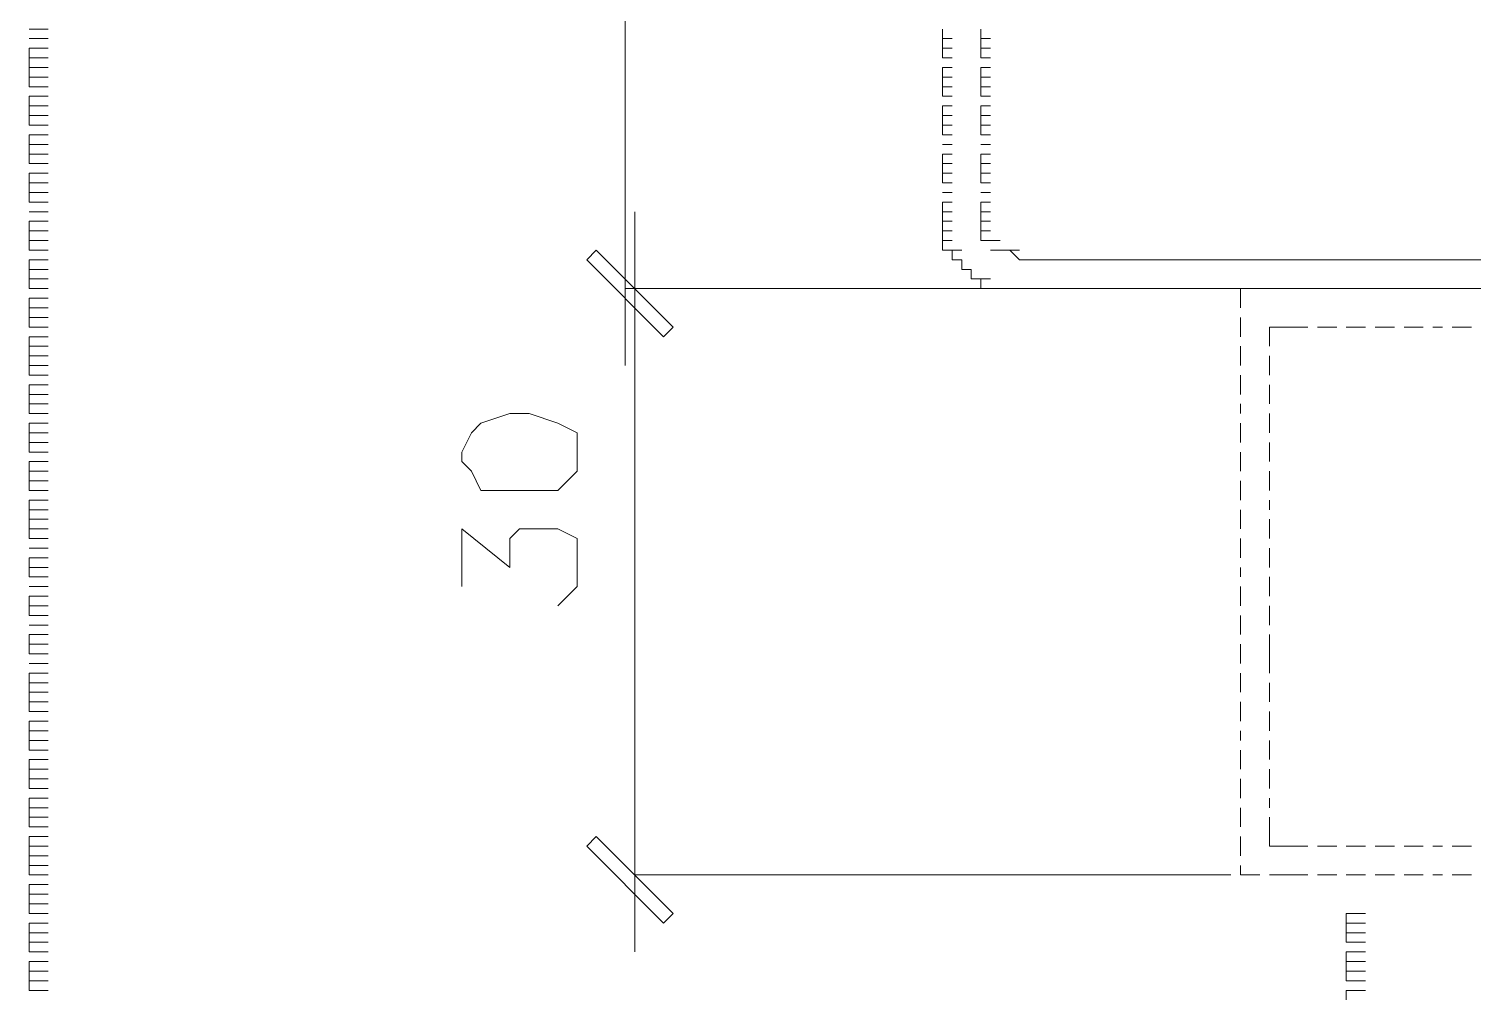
# Model space of a CAD drawing. Header units: inches. Extents: x 0.2 to 10.8, y 0.5 to 8.
# Drawn here: x 8.38 to 8.6317, y 4.9983 to 5.1667 of the extents above; entities that cross this region are included whole.
import ezdxf

# ---------------------------------------------------------------- set-up
doc = ezdxf.new("R2010")
doc.units = ezdxf.units.IN
doc.header["$MEASUREMENT"] = 0
doc.layers.add('PDF_Geometry', color=7, linetype='Continuous')

msp = doc.modelspace()

# ---------------------------------------------------------------- linework, layer by layer
at = {"layer": 'PDF_Geometry', "lineweight": 13}
for points in [[(8.48333, 5.64333), (8.48333, 5.10833)], [(8.53833, 5.165), (8.53833, 5.16667)], [(8.53833, 5.16333), (8.53833, 5.165)], [(8.53833, 5.165), (8.54, 5.165)], [(8.545, 5.165), (8.545, 5.16667)], [(8.545, 5.16333), (8.545, 5.165)], [(8.545, 5.165), (8.54667, 5.165)], [(8.53833, 5.16167), (8.53833, 5.16333)], [(8.53833, 5.16333), (8.54, 5.16333)], [(8.545, 5.16167), (8.545, 5.16333)], [(8.545, 5.16333), (8.54667, 5.16333)], [(8.53833, 5.16167), (8.54, 5.16167)], [(8.53833, 5.15833), (8.53833, 5.16)], [(8.53833, 5.16), (8.54, 5.16)], [(8.545, 5.16167), (8.54667, 5.16167)], [(8.545, 5.15833), (8.545, 5.16)], [(8.545, 5.16), (8.54667, 5.16)], [(8.53833, 5.15667), (8.53833, 5.15833)], [(8.53833, 5.15833), (8.54, 5.15833)], [(8.53833, 5.155), (8.53833, 5.15667)], [(8.53833, 5.15667), (8.54, 5.15667)], [(8.545, 5.15667), (8.545, 5.15833)], [(8.545, 5.15833), (8.54667, 5.15833)], [(8.545, 5.155), (8.545, 5.15667)], [(8.545, 5.15667), (8.54667, 5.15667)], [(8.53833, 5.155), (8.54, 5.155)], [(8.545, 5.155), (8.54667, 5.155)], [(8.53833, 5.15167), (8.53833, 5.15333)], [(8.53833, 5.15333), (8.54, 5.15333)], [(8.53833, 5.15), (8.53833, 5.15167)], [(8.53833, 5.15167), (8.54, 5.15167)], [(8.545, 5.15167), (8.545, 5.15333)], [(8.545, 5.15333), (8.54667, 5.15333)], [(8.545, 5.15), (8.545, 5.15167)], [(8.545, 5.15167), (8.54667, 5.15167)], [(8.53833, 5.14833), (8.53833, 5.15)], [(8.53833, 5.15), (8.54, 5.15)], [(8.545, 5.14833), (8.545, 5.15)], [(8.545, 5.15), (8.54667, 5.15)], [(8.53833, 5.14833), (8.54, 5.14833)], [(8.53833, 5.14667), (8.54, 5.14667)], [(8.53833, 5.14667), (8.54, 5.14667)], [(8.545, 5.14833), (8.54667, 5.14833)], [(8.545, 5.14667), (8.54667, 5.14667)], [(8.545, 5.14667), (8.54667, 5.14667)], [(8.53833, 5.14333), (8.53833, 5.145)], [(8.53833, 5.145), (8.54, 5.145)], [(8.545, 5.14333), (8.545, 5.145)], [(8.545, 5.145), (8.54667, 5.145)], [(8.53833, 5.14167), (8.53833, 5.14333)], [(8.53833, 5.14333), (8.54, 5.14333)], [(8.53833, 5.14), (8.53833, 5.14167)], [(8.53833, 5.14167), (8.54, 5.14167)], [(8.545, 5.14167), (8.545, 5.14333)], [(8.545, 5.14333), (8.54667, 5.14333)], [(8.545, 5.14), (8.545, 5.14167)], [(8.545, 5.14167), (8.54667, 5.14167)], [(8.53833, 5.14), (8.54, 5.14)], [(8.545, 5.14), (8.54667, 5.14)], [(8.53833, 5.13833), (8.54, 5.13833)], [(8.53833, 5.13833), (8.54, 5.13833)], [(8.53833, 5.135), (8.53833, 5.13667)], [(8.53833, 5.13667), (8.54, 5.13667)], [(8.545, 5.13833), (8.54667, 5.13833)], [(8.545, 5.13833), (8.54667, 5.13833)], [(8.545, 5.135), (8.545, 5.13667)], [(8.545, 5.13667), (8.54667, 5.13667)], [(8.485, 5.135), (8.485, 5.00667)], [(8.53833, 5.13333), (8.53833, 5.135)], [(8.53833, 5.135), (8.54, 5.135)], [(8.545, 5.13333), (8.545, 5.135)], [(8.545, 5.135), (8.54667, 5.135)], [(8.53833, 5.13167), (8.53833, 5.13333)], [(8.53833, 5.13333), (8.54, 5.13333)], [(8.53833, 5.13333), (8.54, 5.13333)], [(8.53833, 5.13), (8.53833, 5.13167)], [(8.53833, 5.13167), (8.54, 5.13167)], [(8.545, 5.13167), (8.545, 5.13333)], [(8.545, 5.13333), (8.54667, 5.13333)], [(8.545, 5.13333), (8.54667, 5.13333)], [(8.545, 5.13), (8.545, 5.13167)], [(8.545, 5.13167), (8.54667, 5.13167)], [(8.54, 5.12833), (8.53833, 5.12833), (8.53833, 5.13)], [(8.53833, 5.13), (8.54, 5.13)], [(8.54667, 5.13), (8.545, 5.13)], [(8.54667, 5.13), (8.54833, 5.13)], [(8.47833, 5.12833), (8.47667, 5.12667), (8.49, 5.11333), (8.49167, 5.115), (8.47833, 5.12833)], [(8.49, 5.11333), (8.49167, 5.115), (8.47833, 5.12833), (8.47667, 5.12667), (8.49, 5.11333)], [(8.54, 5.12667), (8.54, 5.12833)], [(8.54, 5.12833), (8.54167, 5.12833)], [(8.54, 5.12667), (8.54167, 5.12667)], [(8.54167, 5.125), (8.54167, 5.12667)], [(8.54667, 5.12833), (8.54833, 5.12833)], [(8.55, 5.12833), (8.54833, 5.12833)], [(8.54833, 5.12833), (8.55, 5.12833)], [(8.55167, 5.12667), (8.55, 5.12833)], [(8.55, 5.12833), (8.55167, 5.12833)], [(8.55167, 5.12667), (8.55333, 5.12667)], [(8.55167, 5.12667), (8.55333, 5.12667)], [(8.55167, 5.12667), (8.55333, 5.12667)], [(8.555, 5.12667), (8.55333, 5.12667)], [(8.55333, 5.12667), (8.555, 5.12667)], [(8.55667, 5.12667), (8.555, 5.12667)], [(8.555, 5.12667), (8.55667, 5.12667)], [(8.55667, 5.12667), (8.55833, 5.12667)], [(8.55833, 5.12667), (8.56, 5.12667)], [(8.55833, 5.12667), (8.56, 5.12667)], [(8.56167, 5.12667), (8.56, 5.12667)], [(8.56, 5.12667), (8.56167, 5.12667)], [(8.56333, 5.12667), (8.56167, 5.12667)], [(8.56167, 5.12667), (8.56333, 5.12667)], [(8.565, 5.12667), (8.56333, 5.12667)], [(8.56333, 5.12667), (8.565, 5.12667)], [(8.56667, 5.12667), (8.565, 5.12667)], [(8.565, 5.12667), (8.56667, 5.12667)], [(8.56667, 5.12667), (8.56833, 5.12667)], [(8.57, 5.12667), (8.56833, 5.12667)], [(8.56833, 5.12667), (8.57, 5.12667)], [(8.57167, 5.12667), (8.57, 5.12667)], [(8.57, 5.12667), (8.57167, 5.12667)], [(8.57333, 5.12667), (8.57167, 5.12667)], [(8.57167, 5.12667), (8.57333, 5.12667)], [(8.57333, 5.12667), (8.575, 5.12667)], [(8.57667, 5.12667), (8.575, 5.12667)], [(8.575, 5.12667), (8.57667, 5.12667)], [(8.57833, 5.12667), (8.57667, 5.12667)], [(8.57667, 5.12667), (8.57833, 5.12667)], [(8.58, 5.12667), (8.57833, 5.12667)], [(8.57833, 5.12667), (8.58, 5.12667)], [(8.58, 5.12667), (8.58167, 5.12667)], [(8.58333, 5.12667), (8.58167, 5.12667)], [(8.58167, 5.12667), (8.58333, 5.12667)], [(8.585, 5.12667), (8.58333, 5.12667)], [(8.58333, 5.12667), (8.585, 5.12667)], [(8.58667, 5.12667), (8.585, 5.12667)], [(8.585, 5.12667), (8.58667, 5.12667)], [(8.58667, 5.12667), (8.58833, 5.12667)], [(8.58833, 5.12667), (8.59, 5.12667)], [(8.58833, 5.12667), (8.59, 5.12667)], [(8.59167, 5.12667), (8.59, 5.12667)], [(8.59, 5.12667), (8.59167, 5.12667)], [(8.59333, 5.12667), (8.59167, 5.12667)], [(8.59167, 5.12667), (8.59333, 5.12667)], [(8.595, 5.12667), (8.59333, 5.12667)], [(8.59333, 5.12667), (8.595, 5.12667)], [(8.595, 5.12667), (8.59667, 5.12667)], [(8.59833, 5.12667), (8.59667, 5.12667)], [(8.59667, 5.12667), (8.59833, 5.12667)], [(8.6, 5.12667), (8.59833, 5.12667)], [(8.59833, 5.12667), (8.6, 5.12667)], [(8.60167, 5.12667), (8.6, 5.12667)], [(8.6, 5.12667), (8.60167, 5.12667)], [(8.60167, 5.12667), (8.60333, 5.12667)], [(8.605, 5.12667), (8.60333, 5.12667)], [(8.60333, 5.12667), (8.605, 5.12667)], [(8.60667, 5.12667), (8.605, 5.12667)], [(8.605, 5.12667), (8.60667, 5.12667)], [(8.60833, 5.12667), (8.60667, 5.12667)], [(8.60667, 5.12667), (8.60833, 5.12667)], [(8.60833, 5.12667), (8.61, 5.12667)], [(8.61167, 5.12667), (8.61, 5.12667)], [(8.61, 5.12667), (8.61167, 5.12667)], [(8.61333, 5.12667), (8.61167, 5.12667)], [(8.61167, 5.12667), (8.61333, 5.12667)], [(8.615, 5.12667), (8.61333, 5.12667)], [(8.61333, 5.12667), (8.615, 5.12667)], [(8.615, 5.12667), (8.61667, 5.12667)], [(8.61667, 5.12667), (8.61833, 5.12667)], [(8.61667, 5.12667), (8.61833, 5.12667)], [(8.61833, 5.12667), (8.62, 5.12667)], [(8.61833, 5.12667), (8.62, 5.12667)], [(8.62167, 5.12667), (8.62, 5.12667)], [(8.62, 5.12667), (8.62167, 5.12667)], [(8.62333, 5.12667), (8.62167, 5.12667)], [(8.62167, 5.12667), (8.62333, 5.12667)], [(8.62333, 5.12667), (8.625, 5.12667)], [(8.625, 5.12667), (8.62667, 5.12667)], [(8.625, 5.12667), (8.62667, 5.12667)], [(8.62833, 5.12667), (8.62667, 5.12667)], [(8.62667, 5.12667), (8.62833, 5.12667)], [(8.63, 5.12667), (8.62833, 5.12667)], [(8.62833, 5.12667), (8.63, 5.12667)], [(8.63, 5.12667), (8.63167, 5.12667)], [(8.54333, 5.125), (8.54167, 5.125)], [(8.54167, 5.125), (8.54333, 5.125)], [(8.54333, 5.12333), (8.54333, 5.125)], [(8.55167, 5.12167), (8.48333, 5.12167)], [(8.58833, 5.12167), (8.485, 5.12167)], [(8.545, 5.12333), (8.54333, 5.12333)], [(8.545, 5.12167), (8.545, 5.12333)], [(8.545, 5.12333), (8.54667, 5.12333)], [(8.54667, 5.12167), (8.54833, 5.12167)], [(8.54667, 5.12167), (8.54833, 5.12167)], [(8.55, 5.12167), (8.54833, 5.12167)], [(8.54833, 5.12167), (8.55, 5.12167)], [(8.55167, 5.12167), (8.55, 5.12167)], [(8.55, 5.12167), (8.55167, 5.12167)], [(8.55167, 5.12167), (8.55333, 5.12167)], [(8.55167, 5.12167), (8.55333, 5.12167)], [(8.55167, 5.12167), (8.55333, 5.12167)], [(8.555, 5.12167), (8.55333, 5.12167)], [(8.55333, 5.12167), (8.555, 5.12167)], [(8.55667, 5.12167), (8.555, 5.12167)], [(8.555, 5.12167), (8.55667, 5.12167)], [(8.55667, 5.12167), (8.55833, 5.12167)], [(8.55833, 5.12167), (8.56, 5.12167)], [(8.55833, 5.12167), (8.56, 5.12167)], [(8.56167, 5.12167), (8.56, 5.12167)], [(8.56, 5.12167), (8.56167, 5.12167)], [(8.56333, 5.12167), (8.56167, 5.12167)], [(8.56167, 5.12167), (8.56333, 5.12167)], [(8.565, 5.12167), (8.56333, 5.12167)], [(8.56333, 5.12167), (8.565, 5.12167)], [(8.56667, 5.12167), (8.565, 5.12167)], [(8.565, 5.12167), (8.56667, 5.12167)], [(8.56667, 5.12167), (8.56833, 5.12167)], [(8.57, 5.12167), (8.56833, 5.12167)], [(8.56833, 5.12167), (8.57, 5.12167)], [(8.57167, 5.12167), (8.57, 5.12167)], [(8.57, 5.12167), (8.57167, 5.12167)], [(8.57333, 5.12167), (8.57167, 5.12167)], [(8.57167, 5.12167), (8.57333, 5.12167)], [(8.57333, 5.12167), (8.575, 5.12167)], [(8.57667, 5.12167), (8.575, 5.12167)], [(8.575, 5.12167), (8.57667, 5.12167)], [(8.57833, 5.12167), (8.57667, 5.12167)], [(8.57667, 5.12167), (8.57833, 5.12167)], [(8.58, 5.12167), (8.57833, 5.12167)], [(8.57833, 5.12167), (8.58, 5.12167)], [(8.58, 5.12167), (8.58167, 5.12167)], [(8.58333, 5.12167), (8.58167, 5.12167)], [(8.58167, 5.12167), (8.58333, 5.12167)], [(8.585, 5.12167), (8.58333, 5.12167)], [(8.58333, 5.12167), (8.585, 5.12167)], [(8.58667, 5.12167), (8.585, 5.12167)], [(8.585, 5.12167), (8.58667, 5.12167)], [(8.58667, 5.12167), (8.58833, 5.12167)], [(8.58833, 5.12167), (8.59, 5.12167)], [(8.58833, 5.12167), (8.59, 5.12167)], [(8.59, 5.12167), (8.59333, 5.12167)], [(8.59, 5.11833), (8.59, 5.12167)], [(8.59, 5.12167), (8.59167, 5.12167)], [(8.59167, 5.12167), (8.59, 5.12167)], [(8.59, 5.12167), (8.59167, 5.12167)], [(8.59333, 5.12167), (8.59167, 5.12167)], [(8.59167, 5.12167), (8.59333, 5.12167)], [(8.595, 5.12167), (8.59333, 5.12167)], [(8.59333, 5.12167), (8.595, 5.12167)], [(8.595, 5.12167), (8.59833, 5.12167)], [(8.595, 5.12167), (8.59667, 5.12167)], [(8.59833, 5.12167), (8.59667, 5.12167)], [(8.59667, 5.12167), (8.59833, 5.12167)], [(8.59833, 5.12167), (8.60167, 5.12167)], [(8.6, 5.12167), (8.59833, 5.12167)], [(8.59833, 5.12167), (8.6, 5.12167)], [(8.60167, 5.12167), (8.6, 5.12167)], [(8.6, 5.12167), (8.60167, 5.12167)], [(8.60167, 5.12167), (8.60333, 5.12167)], [(8.60333, 5.12167), (8.60667, 5.12167)], [(8.605, 5.12167), (8.60333, 5.12167)], [(8.60333, 5.12167), (8.605, 5.12167)], [(8.60667, 5.12167), (8.605, 5.12167)], [(8.605, 5.12167), (8.60667, 5.12167)], [(8.60833, 5.12167), (8.60667, 5.12167)], [(8.60667, 5.12167), (8.60833, 5.12167)], [(8.60833, 5.12167), (8.61167, 5.12167)], [(8.60833, 5.12167), (8.61, 5.12167)], [(8.61167, 5.12167), (8.61, 5.12167)], [(8.61, 5.12167), (8.61167, 5.12167)], [(8.61333, 5.12167), (8.61167, 5.12167)], [(8.61167, 5.12167), (8.61333, 5.12167)], [(8.61333, 5.12167), (8.61667, 5.12167)], [(8.615, 5.12167), (8.61333, 5.12167)], [(8.61333, 5.12167), (8.615, 5.12167)], [(8.615, 5.12167), (8.61667, 5.12167)], [(8.61667, 5.12167), (8.61833, 5.12167)], [(8.61667, 5.12167), (8.61833, 5.12167)], [(8.61833, 5.12167), (8.62167, 5.12167)], [(8.61833, 5.12167), (8.62, 5.12167)], [(8.61833, 5.12167), (8.62, 5.12167)], [(8.62167, 5.12167), (8.62, 5.12167)], [(8.62, 5.12167), (8.62167, 5.12167)], [(8.62333, 5.12167), (8.62167, 5.12167)], [(8.62167, 5.12167), (8.62333, 5.12167)], [(8.62333, 5.12167), (8.625, 5.12167)], [(8.62333, 5.12167), (8.625, 5.12167)], [(8.625, 5.12167), (8.62667, 5.12167)], [(8.625, 5.12167), (8.62667, 5.12167)], [(8.62667, 5.12167), (8.63, 5.12167)], [(8.62833, 5.12167), (8.62667, 5.12167)], [(8.62667, 5.12167), (8.62833, 5.12167)], [(8.63, 5.12167), (8.62833, 5.12167)], [(8.62833, 5.12167), (8.63, 5.12167)], [(8.63, 5.12167), (8.63167, 5.12167)], [(8.59, 5.11333), (8.59, 5.11667)], [(8.595, 5.115), (8.59833, 5.115)], [(8.595, 5.11167), (8.595, 5.115)], [(8.595, 5.115), (8.59667, 5.115)], [(8.59833, 5.115), (8.60167, 5.115)], [(8.60333, 5.115), (8.60667, 5.115)], [(8.60833, 5.115), (8.61167, 5.115)], [(8.61333, 5.115), (8.61667, 5.115)], [(8.61833, 5.115), (8.62167, 5.115)], [(8.62333, 5.115), (8.625, 5.115)], [(8.62667, 5.115), (8.63, 5.115)], [(8.59, 5.10833), (8.59, 5.11167)], [(8.595, 5.10667), (8.595, 5.11)], [(8.59, 5.10333), (8.59, 5.10667)], [(8.595, 5.10167), (8.595, 5.105)], [(8.59, 5.1), (8.59, 5.10167)], [(8.455, 5.09167), (8.45667, 5.09), (8.45833, 5.08667), (8.46333, 5.08667), (8.46667, 5.08667), (8.47167, 5.08667), (8.475, 5.09), (8.475, 5.09167), (8.475, 5.09333), (8.475, 5.09667), (8.47167, 5.09833), (8.46667, 5.1), (8.46333, 5.1), (8.45833, 5.09833), (8.45667, 5.09667), (8.455, 5.09333), (8.455, 5.09167)], [(8.595, 5.09667), (8.595, 5.1)], [(8.59, 5.095), (8.59, 5.09833)], [(8.595, 5.09167), (8.595, 5.095)], [(8.59, 5.09), (8.59, 5.09333)], [(8.595, 5.08667), (8.595, 5.09)], [(8.59, 5.085), (8.59, 5.08833)], [(8.595, 5.08333), (8.595, 5.085)], [(8.59, 5.08), (8.59, 5.08333)], [(8.595, 5.07833), (8.595, 5.08167)], [(8.455, 5.07), (8.455, 5.08), (8.46333, 5.07333), (8.46333, 5.07667), (8.46333, 5.07833), (8.465, 5.08), (8.46833, 5.08), (8.47, 5.08), (8.47167, 5.08), (8.475, 5.07833), (8.475, 5.075), (8.475, 5.07167), (8.475, 5.07), (8.47333, 5.06833), (8.47167, 5.06667)], [(8.59, 5.075), (8.59, 5.07833)], [(8.595, 5.07333), (8.595, 5.07667)], [(8.59, 5.07167), (8.59, 5.07333)], [(8.595, 5.06833), (8.595, 5.07167)], [(8.59, 5.06667), (8.59, 5.07)], [(8.595, 5.06333), (8.595, 5.06667)], [(8.59, 5.06167), (8.59, 5.065)], [(8.595, 5.05833), (8.595, 5.06167)], [(8.59, 5.05667), (8.59, 5.06)], [(8.595, 5.055), (8.595, 5.05833)], [(8.59, 5.05167), (8.59, 5.055)], [(8.595, 5.05), (8.595, 5.05333)], [(8.59, 5.04667), (8.59, 5.05)], [(8.595, 5.045), (8.595, 5.04833)], [(8.59, 5.04333), (8.59, 5.045)], [(8.59, 5.03833), (8.59, 5.04167)], [(8.595, 5.04), (8.595, 5.04333)], [(8.59, 5.03333), (8.59, 5.03667)], [(8.595, 5.035), (8.595, 5.03833)], [(8.59, 5.02833), (8.59, 5.03167)], [(8.595, 5.03167), (8.595, 5.03333)], [(8.595, 5.025), (8.595, 5.03)], [(8.47833, 5.02667), (8.47667, 5.025), (8.49, 5.01167), (8.49167, 5.01333), (8.47833, 5.02667)], [(8.59, 5.02333), (8.59, 5.02667)], [(8.59833, 5.025), (8.595, 5.025)], [(8.595, 5.025), (8.59667, 5.025)], [(8.60167, 5.025), (8.59833, 5.025)], [(8.60667, 5.025), (8.60333, 5.025)], [(8.61167, 5.025), (8.60833, 5.025)], [(8.61667, 5.025), (8.61333, 5.025)], [(8.62167, 5.025), (8.61833, 5.025)], [(8.625, 5.025), (8.62333, 5.025)], [(8.63, 5.025), (8.62667, 5.025)], [(8.59, 5.02), (8.59, 5.02167)], [(8.58833, 5.02), (8.485, 5.02)], [(8.59333, 5.02), (8.59, 5.02)], [(8.59, 5.02), (8.59167, 5.02)], [(8.59833, 5.02), (8.595, 5.02)], [(8.60167, 5.02), (8.59833, 5.02)], [(8.60667, 5.02), (8.60333, 5.02)], [(8.61167, 5.02), (8.60833, 5.02)], [(8.61667, 5.02), (8.61333, 5.02)], [(8.62167, 5.02), (8.61833, 5.02)], [(8.625, 5.02), (8.62333, 5.02)], [(8.63, 5.02), (8.62667, 5.02)]]:
    msp.add_lwpolyline(points, dxfattribs=at)
at = {"layer": 'PDF_Geometry', "lineweight": 9}
for points in [[(8.38, 5.16667), (8.38167, 5.16667)], [(8.38, 5.16667), (8.38167, 5.16667)], [(8.38, 5.165), (8.38167, 5.165)], [(8.38, 5.165), (8.38167, 5.165)], [(8.38, 5.165), (8.38167, 5.165)], [(8.38167, 5.16667), (8.38333, 5.16667)], [(8.38167, 5.16667), (8.38333, 5.16667)], [(8.38167, 5.165), (8.38333, 5.165)], [(8.38167, 5.165), (8.38333, 5.165)], [(8.38167, 5.165), (8.38333, 5.165)], [(8.38, 5.16333), (8.38167, 5.16333)], [(8.38, 5.16167), (8.38, 5.16333)], [(8.38, 5.16333), (8.38167, 5.16333)], [(8.38167, 5.16333), (8.38333, 5.16333)], [(8.38167, 5.16333), (8.38333, 5.16333)], [(8.38, 5.16167), (8.38167, 5.16167)], [(8.38, 5.16), (8.38, 5.16167)], [(8.38, 5.16167), (8.38167, 5.16167)], [(8.38, 5.16), (8.38167, 5.16)], [(8.38, 5.15833), (8.38, 5.16)], [(8.38, 5.16), (8.38167, 5.16)], [(8.38167, 5.16167), (8.38333, 5.16167)], [(8.38167, 5.16167), (8.38333, 5.16167)], [(8.38167, 5.16), (8.38333, 5.16)], [(8.38167, 5.16), (8.38333, 5.16)], [(8.38, 5.15833), (8.38167, 5.15833)], [(8.38, 5.15667), (8.38, 5.15833)], [(8.38, 5.15833), (8.38167, 5.15833)], [(8.38, 5.15667), (8.38167, 5.15667)], [(8.38, 5.15667), (8.38167, 5.15667)], [(8.38167, 5.15833), (8.38333, 5.15833)], [(8.38167, 5.15833), (8.38333, 5.15833)], [(8.38167, 5.15667), (8.38333, 5.15667)], [(8.38167, 5.15667), (8.38333, 5.15667)], [(8.38, 5.155), (8.38167, 5.155)], [(8.38, 5.15333), (8.38, 5.155)], [(8.38, 5.155), (8.38167, 5.155)], [(8.38167, 5.155), (8.38333, 5.155)], [(8.38167, 5.155), (8.38333, 5.155)], [(8.38, 5.15333), (8.38167, 5.15333)], [(8.38, 5.15167), (8.38, 5.15333)], [(8.38, 5.15333), (8.38167, 5.15333)], [(8.38, 5.15167), (8.38167, 5.15167)], [(8.38, 5.15), (8.38, 5.15167)], [(8.38, 5.15167), (8.38167, 5.15167)], [(8.38167, 5.15333), (8.38333, 5.15333)], [(8.38167, 5.15333), (8.38333, 5.15333)], [(8.38167, 5.15167), (8.38333, 5.15167)], [(8.38167, 5.15167), (8.38333, 5.15167)], [(8.38, 5.15), (8.38167, 5.15)], [(8.38, 5.15), (8.38167, 5.15)], [(8.38167, 5.15), (8.38333, 5.15)], [(8.38167, 5.15), (8.38333, 5.15)], [(8.38, 5.14833), (8.38167, 5.14833)], [(8.38, 5.14667), (8.38, 5.14833)], [(8.38, 5.14833), (8.38167, 5.14833)], [(8.38, 5.14667), (8.38167, 5.14667)], [(8.38, 5.145), (8.38, 5.14667)], [(8.38, 5.14667), (8.38167, 5.14667)], [(8.38167, 5.14833), (8.38333, 5.14833)], [(8.38167, 5.14833), (8.38333, 5.14833)], [(8.38167, 5.14667), (8.38333, 5.14667)], [(8.38167, 5.14667), (8.38333, 5.14667)], [(8.38, 5.145), (8.38167, 5.145)], [(8.38, 5.14333), (8.38, 5.145)], [(8.38, 5.145), (8.38167, 5.145)], [(8.38167, 5.145), (8.38333, 5.145)], [(8.38167, 5.145), (8.38333, 5.145)], [(8.38, 5.14333), (8.38167, 5.14333)], [(8.38, 5.14333), (8.38167, 5.14333)], [(8.38, 5.14167), (8.38167, 5.14167)], [(8.38, 5.14), (8.38, 5.14167)], [(8.38, 5.14167), (8.38167, 5.14167)], [(8.38167, 5.14333), (8.38333, 5.14333)], [(8.38167, 5.14333), (8.38333, 5.14333)], [(8.38167, 5.14167), (8.38333, 5.14167)], [(8.38167, 5.14167), (8.38333, 5.14167)], [(8.38, 5.14), (8.38167, 5.14)], [(8.38, 5.13833), (8.38, 5.14)], [(8.38, 5.14), (8.38167, 5.14)], [(8.38167, 5.14), (8.38333, 5.14)], [(8.38167, 5.14), (8.38333, 5.14)], [(8.38, 5.13833), (8.38167, 5.13833)], [(8.38, 5.13667), (8.38, 5.13833)], [(8.38, 5.13833), (8.38167, 5.13833)], [(8.38, 5.13667), (8.38167, 5.13667)], [(8.38, 5.13667), (8.38167, 5.13667)], [(8.38, 5.13667), (8.38167, 5.13667)], [(8.38167, 5.13833), (8.38333, 5.13833)], [(8.38167, 5.13833), (8.38333, 5.13833)], [(8.38167, 5.13667), (8.38333, 5.13667)], [(8.38167, 5.13667), (8.38333, 5.13667)], [(8.38167, 5.13667), (8.38333, 5.13667)], [(8.38, 5.135), (8.38167, 5.135)], [(8.38, 5.135), (8.38167, 5.135)], [(8.38, 5.135), (8.38167, 5.135)], [(8.38167, 5.135), (8.38333, 5.135)], [(8.38167, 5.135), (8.38333, 5.135)], [(8.38167, 5.135), (8.38333, 5.135)], [(8.38, 5.13333), (8.38167, 5.13333)], [(8.38, 5.13167), (8.38, 5.13333)], [(8.38, 5.13333), (8.38167, 5.13333)], [(8.38, 5.13167), (8.38167, 5.13167)], [(8.38, 5.13), (8.38, 5.13167)], [(8.38, 5.13167), (8.38167, 5.13167)], [(8.38167, 5.13333), (8.38333, 5.13333)], [(8.38167, 5.13333), (8.38333, 5.13333)], [(8.38167, 5.13167), (8.38333, 5.13167)], [(8.38167, 5.13167), (8.38333, 5.13167)], [(8.38, 5.13), (8.38167, 5.13)], [(8.38, 5.12833), (8.38, 5.13)], [(8.38, 5.13), (8.38167, 5.13)], [(8.38167, 5.13), (8.38333, 5.13)], [(8.38167, 5.13), (8.38333, 5.13)], [(8.38, 5.12833), (8.38167, 5.12833)], [(8.38, 5.12833), (8.38167, 5.12833)], [(8.38, 5.12667), (8.38167, 5.12667)], [(8.38, 5.125), (8.38, 5.12667)], [(8.38, 5.12667), (8.38167, 5.12667)], [(8.38167, 5.12833), (8.38333, 5.12833)], [(8.38167, 5.12833), (8.38333, 5.12833)], [(8.38167, 5.12667), (8.38333, 5.12667)], [(8.38167, 5.12667), (8.38333, 5.12667)], [(8.38, 5.125), (8.38167, 5.125)], [(8.38, 5.12333), (8.38, 5.125)], [(8.38, 5.125), (8.38167, 5.125)], [(8.38167, 5.125), (8.38333, 5.125)], [(8.38167, 5.125), (8.38333, 5.125)], [(8.38, 5.12333), (8.38167, 5.12333)], [(8.38, 5.12167), (8.38, 5.12333)], [(8.38, 5.12333), (8.38167, 5.12333)], [(8.38, 5.12167), (8.38167, 5.12167)], [(8.38, 5.12167), (8.38167, 5.12167)], [(8.38167, 5.12333), (8.38333, 5.12333)], [(8.38167, 5.12333), (8.38333, 5.12333)], [(8.38167, 5.12167), (8.38333, 5.12167)], [(8.38167, 5.12167), (8.38333, 5.12167)], [(8.38, 5.12), (8.38167, 5.12)], [(8.38, 5.11833), (8.38, 5.12)], [(8.38, 5.12), (8.38167, 5.12)], [(8.38167, 5.12), (8.38333, 5.12)], [(8.38167, 5.12), (8.38333, 5.12)], [(8.38, 5.11833), (8.38167, 5.11833)], [(8.38, 5.11667), (8.38, 5.11833)], [(8.38, 5.11833), (8.38167, 5.11833)], [(8.38, 5.11667), (8.38167, 5.11667)], [(8.38, 5.115), (8.38, 5.11667)], [(8.38, 5.11667), (8.38167, 5.11667)], [(8.38167, 5.11833), (8.38333, 5.11833)], [(8.38167, 5.11833), (8.38333, 5.11833)], [(8.38167, 5.11667), (8.38333, 5.11667)], [(8.38167, 5.11667), (8.38333, 5.11667)], [(8.38, 5.115), (8.38167, 5.115)], [(8.38, 5.115), (8.38167, 5.115)], [(8.38167, 5.115), (8.38333, 5.115)], [(8.38167, 5.115), (8.38333, 5.115)], [(8.38, 5.11333), (8.38167, 5.11333)], [(8.38, 5.11167), (8.38, 5.11333)], [(8.38, 5.11333), (8.38167, 5.11333)], [(8.38, 5.11167), (8.38167, 5.11167)], [(8.38, 5.11), (8.38, 5.11167)], [(8.38, 5.11167), (8.38167, 5.11167)], [(8.38167, 5.11333), (8.38333, 5.11333)], [(8.38167, 5.11333), (8.38333, 5.11333)], [(8.38167, 5.11167), (8.38333, 5.11167)], [(8.38167, 5.11167), (8.38333, 5.11167)], [(8.38, 5.11), (8.38167, 5.11)], [(8.38, 5.10833), (8.38, 5.11)], [(8.38, 5.11), (8.38167, 5.11)], [(8.38167, 5.11), (8.38333, 5.11)], [(8.38167, 5.11), (8.38333, 5.11)], [(8.38, 5.10833), (8.38167, 5.10833)], [(8.38, 5.10667), (8.38, 5.10833)], [(8.38, 5.10833), (8.38167, 5.10833)], [(8.38, 5.10667), (8.38167, 5.10667)], [(8.38, 5.10667), (8.38167, 5.10667)], [(8.38167, 5.10833), (8.38333, 5.10833)], [(8.38167, 5.10833), (8.38333, 5.10833)], [(8.38167, 5.10667), (8.38333, 5.10667)], [(8.38167, 5.10667), (8.38333, 5.10667)], [(8.38, 5.105), (8.38167, 5.105)], [(8.38, 5.10333), (8.38, 5.105)], [(8.38, 5.105), (8.38167, 5.105)], [(8.38167, 5.105), (8.38333, 5.105)], [(8.38167, 5.105), (8.38333, 5.105)], [(8.38, 5.10333), (8.38167, 5.10333)], [(8.38, 5.10167), (8.38, 5.10333)], [(8.38, 5.10333), (8.38167, 5.10333)], [(8.38, 5.10167), (8.38167, 5.10167)], [(8.38, 5.1), (8.38, 5.10167)], [(8.38, 5.10167), (8.38167, 5.10167)], [(8.38167, 5.10333), (8.38333, 5.10333)], [(8.38167, 5.10333), (8.38333, 5.10333)], [(8.38167, 5.10167), (8.38333, 5.10167)], [(8.38167, 5.10167), (8.38333, 5.10167)], [(8.38, 5.1), (8.38167, 5.1)], [(8.38, 5.1), (8.38167, 5.1)], [(8.38167, 5.1), (8.38333, 5.1)], [(8.38167, 5.1), (8.38333, 5.1)], [(8.38, 5.09833), (8.38167, 5.09833)], [(8.38, 5.09667), (8.38, 5.09833)], [(8.38, 5.09833), (8.38167, 5.09833)], [(8.38, 5.09667), (8.38167, 5.09667)], [(8.38, 5.095), (8.38, 5.09667)], [(8.38, 5.09667), (8.38167, 5.09667)], [(8.38167, 5.09833), (8.38333, 5.09833)], [(8.38167, 5.09833), (8.38333, 5.09833)], [(8.38167, 5.09667), (8.38333, 5.09667)], [(8.38167, 5.09667), (8.38333, 5.09667)], [(8.38, 5.095), (8.38167, 5.095)], [(8.38, 5.09333), (8.38, 5.095)], [(8.38, 5.095), (8.38167, 5.095)], [(8.38167, 5.095), (8.38333, 5.095)], [(8.38167, 5.095), (8.38333, 5.095)], [(8.38, 5.09333), (8.38167, 5.09333)], [(8.38, 5.09333), (8.38167, 5.09333)], [(8.38, 5.09167), (8.38167, 5.09167)], [(8.38, 5.09), (8.38, 5.09167)], [(8.38, 5.09167), (8.38167, 5.09167)], [(8.38167, 5.09333), (8.38333, 5.09333)], [(8.38167, 5.09333), (8.38333, 5.09333)], [(8.38167, 5.09167), (8.38333, 5.09167)], [(8.38167, 5.09167), (8.38333, 5.09167)], [(8.38, 5.09), (8.38167, 5.09)], [(8.38, 5.08833), (8.38, 5.09)], [(8.38, 5.09), (8.38167, 5.09)], [(8.38167, 5.09), (8.38333, 5.09)], [(8.38167, 5.09), (8.38333, 5.09)], [(8.38, 5.08833), (8.38167, 5.08833)], [(8.38, 5.08667), (8.38, 5.08833)], [(8.38, 5.08833), (8.38167, 5.08833)], [(8.38, 5.08667), (8.38167, 5.08667)], [(8.38, 5.08667), (8.38167, 5.08667)], [(8.38167, 5.08833), (8.38333, 5.08833)], [(8.38167, 5.08833), (8.38333, 5.08833)], [(8.38167, 5.08667), (8.38333, 5.08667)], [(8.38167, 5.08667), (8.38333, 5.08667)], [(8.38, 5.085), (8.38167, 5.085)], [(8.38, 5.08333), (8.38, 5.085)], [(8.38, 5.085), (8.38167, 5.085)], [(8.38167, 5.085), (8.38333, 5.085)], [(8.38167, 5.085), (8.38333, 5.085)], [(8.38, 5.08333), (8.38167, 5.08333)], [(8.38, 5.08167), (8.38, 5.08333)], [(8.38, 5.08333), (8.38167, 5.08333)], [(8.38, 5.08167), (8.38167, 5.08167)], [(8.38, 5.08), (8.38, 5.08167)], [(8.38, 5.08167), (8.38167, 5.08167)], [(8.38167, 5.08333), (8.38333, 5.08333)], [(8.38167, 5.08333), (8.38333, 5.08333)], [(8.38167, 5.08167), (8.38333, 5.08167)], [(8.38167, 5.08167), (8.38333, 5.08167)], [(8.38, 5.08), (8.38167, 5.08)], [(8.38, 5.07833), (8.38, 5.08)], [(8.38, 5.08), (8.38167, 5.08)], [(8.38167, 5.08), (8.38333, 5.08)], [(8.38167, 5.08), (8.38333, 5.08)], [(8.38, 5.07833), (8.38167, 5.07833)], [(8.38, 5.07833), (8.38167, 5.07833)], [(8.38, 5.07833), (8.38167, 5.07833)], [(8.38, 5.07667), (8.38167, 5.07667)], [(8.38, 5.07667), (8.38167, 5.07667)], [(8.38, 5.07667), (8.38167, 5.07667)], [(8.38167, 5.07833), (8.38333, 5.07833)], [(8.38167, 5.07833), (8.38333, 5.07833)], [(8.38167, 5.07833), (8.38333, 5.07833)], [(8.38167, 5.07667), (8.38333, 5.07667)], [(8.38167, 5.07667), (8.38333, 5.07667)], [(8.38167, 5.07667), (8.38333, 5.07667)], [(8.38, 5.075), (8.38167, 5.075)], [(8.38, 5.07333), (8.38, 5.075)], [(8.38, 5.075), (8.38167, 5.075)], [(8.38167, 5.075), (8.38333, 5.075)], [(8.38167, 5.075), (8.38333, 5.075)], [(8.38, 5.07333), (8.38167, 5.07333)], [(8.38, 5.07167), (8.38, 5.07333)], [(8.38, 5.07333), (8.38167, 5.07333)], [(8.38, 5.07167), (8.38167, 5.07167)], [(8.38, 5.07167), (8.38167, 5.07167)], [(8.38, 5.07167), (8.38167, 5.07167)], [(8.38167, 5.07333), (8.38333, 5.07333)], [(8.38167, 5.07333), (8.38333, 5.07333)], [(8.38167, 5.07167), (8.38333, 5.07167)], [(8.38167, 5.07167), (8.38333, 5.07167)], [(8.38167, 5.07167), (8.38333, 5.07167)], [(8.38, 5.07), (8.38167, 5.07)], [(8.38, 5.07), (8.38167, 5.07)], [(8.38, 5.07), (8.38167, 5.07)], [(8.38167, 5.07), (8.38333, 5.07)], [(8.38167, 5.07), (8.38333, 5.07)], [(8.38167, 5.07), (8.38333, 5.07)], [(8.38, 5.06833), (8.38167, 5.06833)], [(8.38, 5.06667), (8.38, 5.06833)], [(8.38, 5.06833), (8.38167, 5.06833)], [(8.38, 5.06667), (8.38167, 5.06667)], [(8.38, 5.065), (8.38, 5.06667)], [(8.38, 5.06667), (8.38167, 5.06667)], [(8.38167, 5.06833), (8.38333, 5.06833)], [(8.38167, 5.06833), (8.38333, 5.06833)], [(8.38167, 5.06667), (8.38333, 5.06667)], [(8.38167, 5.06667), (8.38333, 5.06667)], [(8.38, 5.065), (8.38167, 5.065)], [(8.38, 5.065), (8.38167, 5.065)], [(8.38, 5.065), (8.38167, 5.065)], [(8.38167, 5.065), (8.38333, 5.065)], [(8.38167, 5.065), (8.38333, 5.065)], [(8.38167, 5.065), (8.38333, 5.065)], [(8.38, 5.06333), (8.38167, 5.06333)], [(8.38, 5.06333), (8.38167, 5.06333)], [(8.38, 5.06333), (8.38167, 5.06333)], [(8.38, 5.06167), (8.38167, 5.06167)], [(8.38, 5.06), (8.38, 5.06167)], [(8.38, 5.06167), (8.38167, 5.06167)], [(8.38167, 5.06333), (8.38333, 5.06333)], [(8.38167, 5.06333), (8.38333, 5.06333)], [(8.38167, 5.06333), (8.38333, 5.06333)], [(8.38167, 5.06167), (8.38333, 5.06167)], [(8.38167, 5.06167), (8.38333, 5.06167)], [(8.38, 5.06), (8.38167, 5.06)], [(8.38, 5.05833), (8.38, 5.06)], [(8.38, 5.06), (8.38167, 5.06)], [(8.38167, 5.06), (8.38333, 5.06)], [(8.38167, 5.06), (8.38333, 5.06)], [(8.38, 5.05833), (8.38167, 5.05833)], [(8.38, 5.05833), (8.38167, 5.05833)], [(8.38, 5.05833), (8.38167, 5.05833)], [(8.38, 5.05667), (8.38167, 5.05667)], [(8.38, 5.05667), (8.38167, 5.05667)], [(8.38, 5.05667), (8.38167, 5.05667)], [(8.38167, 5.05833), (8.38333, 5.05833)], [(8.38167, 5.05833), (8.38333, 5.05833)], [(8.38167, 5.05833), (8.38333, 5.05833)], [(8.38167, 5.05667), (8.38333, 5.05667)], [(8.38167, 5.05667), (8.38333, 5.05667)], [(8.38167, 5.05667), (8.38333, 5.05667)], [(8.38, 5.055), (8.38167, 5.055)], [(8.38, 5.05333), (8.38, 5.055)], [(8.38, 5.055), (8.38167, 5.055)], [(8.38167, 5.055), (8.38333, 5.055)], [(8.38167, 5.055), (8.38333, 5.055)], [(8.38, 5.05333), (8.38167, 5.05333)], [(8.38, 5.05167), (8.38, 5.05333)], [(8.38, 5.05333), (8.38167, 5.05333)], [(8.38, 5.05167), (8.38167, 5.05167)], [(8.38, 5.05), (8.38, 5.05167)], [(8.38, 5.05167), (8.38167, 5.05167)], [(8.38167, 5.05333), (8.38333, 5.05333)], [(8.38167, 5.05333), (8.38333, 5.05333)], [(8.38167, 5.05167), (8.38333, 5.05167)], [(8.38167, 5.05167), (8.38333, 5.05167)], [(8.38, 5.05), (8.38167, 5.05)], [(8.38, 5.04833), (8.38, 5.05)], [(8.38, 5.05), (8.38167, 5.05)], [(8.38167, 5.05), (8.38333, 5.05)], [(8.38167, 5.05), (8.38333, 5.05)], [(8.38, 5.04833), (8.38167, 5.04833)], [(8.38, 5.04833), (8.38167, 5.04833)], [(8.38, 5.04667), (8.38167, 5.04667)], [(8.38, 5.045), (8.38, 5.04667)], [(8.38, 5.04667), (8.38167, 5.04667)], [(8.38167, 5.04833), (8.38333, 5.04833)], [(8.38167, 5.04833), (8.38333, 5.04833)], [(8.38167, 5.04667), (8.38333, 5.04667)], [(8.38167, 5.04667), (8.38333, 5.04667)], [(8.38, 5.045), (8.38167, 5.045)], [(8.38, 5.04333), (8.38, 5.045)], [(8.38, 5.045), (8.38167, 5.045)], [(8.38167, 5.045), (8.38333, 5.045)], [(8.38167, 5.045), (8.38333, 5.045)], [(8.38, 5.04333), (8.38167, 5.04333)], [(8.38, 5.04167), (8.38, 5.04333)], [(8.38, 5.04333), (8.38167, 5.04333)], [(8.38, 5.04167), (8.38167, 5.04167)], [(8.38, 5.04167), (8.38167, 5.04167)], [(8.38167, 5.04333), (8.38333, 5.04333)], [(8.38167, 5.04333), (8.38333, 5.04333)], [(8.38167, 5.04167), (8.38333, 5.04167)], [(8.38167, 5.04167), (8.38333, 5.04167)], [(8.38, 5.04), (8.38167, 5.04)], [(8.38, 5.03833), (8.38, 5.04)], [(8.38, 5.04), (8.38167, 5.04)], [(8.38167, 5.04), (8.38333, 5.04)], [(8.38167, 5.04), (8.38333, 5.04)], [(8.38, 5.03833), (8.38167, 5.03833)], [(8.38, 5.03667), (8.38, 5.03833)], [(8.38, 5.03833), (8.38167, 5.03833)], [(8.38, 5.03667), (8.38167, 5.03667)], [(8.38, 5.035), (8.38, 5.03667)], [(8.38, 5.03667), (8.38167, 5.03667)], [(8.38167, 5.03833), (8.38333, 5.03833)], [(8.38167, 5.03833), (8.38333, 5.03833)], [(8.38167, 5.03667), (8.38333, 5.03667)], [(8.38167, 5.03667), (8.38333, 5.03667)], [(8.38, 5.035), (8.38167, 5.035)], [(8.38, 5.035), (8.38167, 5.035)], [(8.38167, 5.035), (8.38333, 5.035)], [(8.38167, 5.035), (8.38333, 5.035)], [(8.38, 5.03333), (8.38167, 5.03333)], [(8.38, 5.03167), (8.38, 5.03333)], [(8.38, 5.03333), (8.38167, 5.03333)], [(8.38, 5.03167), (8.38167, 5.03167)], [(8.38, 5.03), (8.38, 5.03167)], [(8.38, 5.03167), (8.38167, 5.03167)], [(8.38167, 5.03333), (8.38333, 5.03333)], [(8.38167, 5.03333), (8.38333, 5.03333)], [(8.38167, 5.03167), (8.38333, 5.03167)], [(8.38167, 5.03167), (8.38333, 5.03167)], [(8.38, 5.03), (8.38167, 5.03)], [(8.38, 5.02833), (8.38, 5.03)], [(8.38, 5.03), (8.38167, 5.03)], [(8.38, 5.02833), (8.38167, 5.02833)], [(8.38, 5.02833), (8.38167, 5.02833)], [(8.38167, 5.03), (8.38333, 5.03)], [(8.38167, 5.03), (8.38333, 5.03)], [(8.38167, 5.02833), (8.38333, 5.02833)], [(8.38167, 5.02833), (8.38333, 5.02833)], [(8.38, 5.02667), (8.38167, 5.02667)], [(8.38, 5.025), (8.38, 5.02667)], [(8.38, 5.02667), (8.38167, 5.02667)], [(8.38167, 5.02667), (8.38333, 5.02667)], [(8.38167, 5.02667), (8.38333, 5.02667)], [(8.38, 5.025), (8.38167, 5.025)], [(8.38, 5.02333), (8.38, 5.025)], [(8.38, 5.025), (8.38167, 5.025)], [(8.38, 5.02333), (8.38167, 5.02333)], [(8.38, 5.02167), (8.38, 5.02333)], [(8.38, 5.02333), (8.38167, 5.02333)], [(8.38167, 5.025), (8.38333, 5.025)], [(8.38167, 5.025), (8.38333, 5.025)], [(8.38167, 5.02333), (8.38333, 5.02333)], [(8.38167, 5.02333), (8.38333, 5.02333)], [(8.38, 5.02167), (8.38167, 5.02167)], [(8.38, 5.02), (8.38, 5.02167)], [(8.38, 5.02167), (8.38167, 5.02167)], [(8.38167, 5.02167), (8.38333, 5.02167)], [(8.38167, 5.02167), (8.38333, 5.02167)], [(8.38, 5.02), (8.38167, 5.02)], [(8.38, 5.02), (8.38167, 5.02)], [(8.38, 5.01833), (8.38167, 5.01833)], [(8.38, 5.01667), (8.38, 5.01833)], [(8.38, 5.01833), (8.38167, 5.01833)], [(8.38167, 5.02), (8.38333, 5.02)], [(8.38167, 5.02), (8.38333, 5.02)], [(8.38167, 5.01833), (8.38333, 5.01833)], [(8.38167, 5.01833), (8.38333, 5.01833)], [(8.38, 5.01667), (8.38167, 5.01667)], [(8.38, 5.015), (8.38, 5.01667)], [(8.38, 5.01667), (8.38167, 5.01667)], [(8.38167, 5.01667), (8.38333, 5.01667)], [(8.38167, 5.01667), (8.38333, 5.01667)], [(8.38, 5.015), (8.38167, 5.015)], [(8.38, 5.01333), (8.38, 5.015)], [(8.38, 5.015), (8.38167, 5.015)], [(8.38, 5.01333), (8.38167, 5.01333)], [(8.38, 5.01333), (8.38167, 5.01333)], [(8.38167, 5.015), (8.38333, 5.015)], [(8.38167, 5.015), (8.38333, 5.015)], [(8.38167, 5.01333), (8.38333, 5.01333)], [(8.38167, 5.01333), (8.38333, 5.01333)], [(8.60833, 5.01333), (8.60833, 5.01167)], [(8.60833, 5.01333), (8.61, 5.01333)], [(8.61, 5.01333), (8.61167, 5.01333)], [(8.38, 5.01167), (8.38167, 5.01167)], [(8.38, 5.01), (8.38, 5.01167)], [(8.38, 5.01167), (8.38167, 5.01167)], [(8.38167, 5.01167), (8.38333, 5.01167)], [(8.38167, 5.01167), (8.38333, 5.01167)], [(8.60833, 5.01167), (8.61, 5.01167)], [(8.60833, 5.01167), (8.60833, 5.01)], [(8.60833, 5.01167), (8.61, 5.01167)], [(8.61, 5.01167), (8.61167, 5.01167)], [(8.61, 5.01167), (8.61167, 5.01167)], [(8.38, 5.01), (8.38167, 5.01)], [(8.38, 5.00833), (8.38, 5.01)], [(8.38, 5.01), (8.38167, 5.01)], [(8.38, 5.00833), (8.38167, 5.00833)], [(8.38, 5.00667), (8.38, 5.00833)], [(8.38, 5.00833), (8.38167, 5.00833)], [(8.38167, 5.01), (8.38333, 5.01)], [(8.38167, 5.01), (8.38333, 5.01)], [(8.38167, 5.00833), (8.38333, 5.00833)], [(8.38167, 5.00833), (8.38333, 5.00833)], [(8.60833, 5.01), (8.61, 5.01)], [(8.60833, 5.01), (8.60833, 5.00833)], [(8.60833, 5.01), (8.61, 5.01)], [(8.60833, 5.00833), (8.61, 5.00833)], [(8.60833, 5.00833), (8.61, 5.00833)], [(8.61, 5.01), (8.61167, 5.01)], [(8.61, 5.01), (8.61167, 5.01)], [(8.61, 5.00833), (8.61167, 5.00833)], [(8.61, 5.00833), (8.61167, 5.00833)], [(8.38, 5.00667), (8.38167, 5.00667)], [(8.38, 5.00667), (8.38167, 5.00667)], [(8.38167, 5.00667), (8.38333, 5.00667)], [(8.38167, 5.00667), (8.38333, 5.00667)], [(8.60833, 5.00667), (8.61, 5.00667)], [(8.60833, 5.00667), (8.60833, 5.005)], [(8.60833, 5.00667), (8.61, 5.00667)], [(8.61, 5.00667), (8.61167, 5.00667)], [(8.61, 5.00667), (8.61167, 5.00667)], [(8.38, 5.005), (8.38167, 5.005)], [(8.38, 5.00333), (8.38, 5.005)], [(8.38, 5.005), (8.38167, 5.005)], [(8.38, 5.00333), (8.38167, 5.00333)], [(8.38, 5.00167), (8.38, 5.00333)], [(8.38, 5.00333), (8.38167, 5.00333)], [(8.38167, 5.005), (8.38333, 5.005)], [(8.38167, 5.005), (8.38333, 5.005)], [(8.38167, 5.00333), (8.38333, 5.00333)], [(8.38167, 5.00333), (8.38333, 5.00333)], [(8.60833, 5.005), (8.61, 5.005)], [(8.60833, 5.005), (8.60833, 5.00333)], [(8.60833, 5.005), (8.61, 5.005)], [(8.60833, 5.00333), (8.61, 5.00333)], [(8.60833, 5.00333), (8.60833, 5.00167)], [(8.60833, 5.00333), (8.61, 5.00333)], [(8.61, 5.005), (8.61167, 5.005)], [(8.61, 5.005), (8.61167, 5.005)], [(8.61, 5.00333), (8.61167, 5.00333)], [(8.61, 5.00333), (8.61167, 5.00333)], [(8.38, 5.00167), (8.38167, 5.00167)], [(8.38, 5), (8.38, 5.00167)], [(8.38, 5.00167), (8.38167, 5.00167)], [(8.38167, 5.00167), (8.38333, 5.00167)], [(8.38167, 5.00167), (8.38333, 5.00167)], [(8.60833, 5.00167), (8.61, 5.00167)], [(8.60833, 5.00167), (8.61, 5.00167)], [(8.61, 5.00167), (8.61167, 5.00167)], [(8.61, 5.00167), (8.61167, 5.00167)], [(8.38, 5), (8.38167, 5)], [(8.38, 5), (8.38167, 5)], [(8.38, 5), (8.38167, 5)], [(8.38167, 5), (8.38333, 5)], [(8.38167, 5), (8.38333, 5)], [(8.38167, 5), (8.38333, 5)], [(8.60833, 5), (8.61, 5)], [(8.60833, 5), (8.60833, 4.99833)], [(8.60833, 5), (8.61, 5)], [(8.61, 5), (8.61167, 5)], [(8.61, 5), (8.61167, 5)]]:
    msp.add_lwpolyline(points, dxfattribs=at)

doc.saveas('drawing.dxf')
